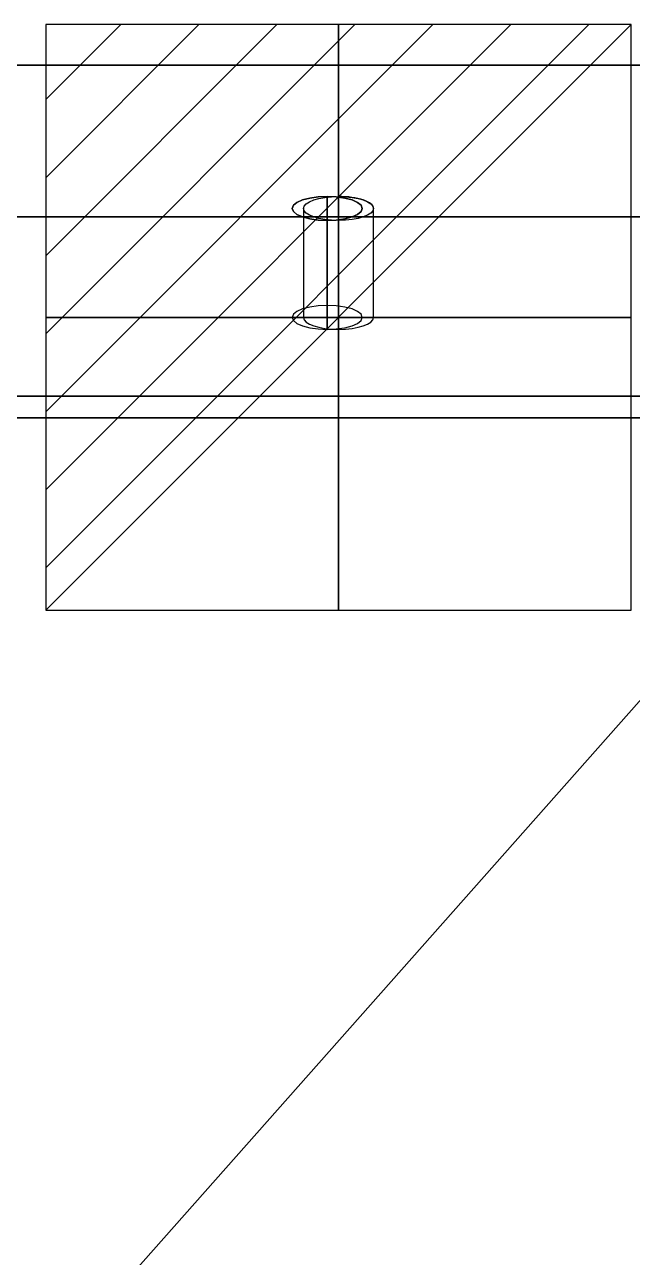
# Model space of a CAD drawing. Header units: millimetres. Extents: x -2 to 771, y -886 to 7.
# Drawn here: x 544.1 to 654.3, y -216 to 7.3 of the extents above; entities that cross this region are included whole.
import ezdxf

# ---------------------------------------------------------------- set-up
doc = ezdxf.new("R2010")
doc.units = ezdxf.units.MM
for name, color, linetype in [('IQ_200_2D', 1, 'Continuous'), ('IQ_200_3D', 1, 'Continuous'), ('IQ_204_2D', 7, 'Continuous'), ('IQ_204_3D', 7, 'Continuous'), ('IQ_CON_ELECTRICITY_INT', 7, 'Continuous')]:
    doc.layers.add(name, color=color, linetype=linetype)

# ---------------------------------------------------------------- blocks, each defined once
blk = doc.blocks.new('*X2')
at = {"color": 0}
for p, q in [((286.774344, 2204.447934), (296.618251, 2214.291842)), ((286.774344, 2205.862148), (295.204037, 2214.291842)), ((286.774344, 2207.276361), (293.789824, 2214.291842)), ((286.774344, 2208.690575), (292.37561, 2214.291842)), ((286.774344, 2210.104788), (290.961397, 2214.291842)), ((286.774344, 2211.519002), (289.547183, 2214.291842)), ((286.774344, 2212.933216), (288.13297, 2214.291842))]:
    blk.add_line(p, q, dxfattribs=at)
blk = doc.blocks.new('ELECTRICITY')
for p, q in [((2.1213, 2.1213), (-2.1213, 2.1213)), ((-2.1213, 2.1213), (-2.1213, -2.1213)), ((-2.1213, -2.1213), (2.1213, 2.1213)), ((2.1213, -2.1213), (2.1213, 2.1213)), ((-2.1213, -2.1213), (2.1213, -2.1213))]:
    blk.add_line(p, q)
at = {"extrusion": (-1, 0, 0)}
for p, q in [((0, -2.1213, 2.1213), (0, 2.1213, 2.1213)), ((0, 2.1213, -2.1213), (0, -2.1213, -2.1213)), ((0, 2.1213, 2.1213), (0, 2.1213, -2.1213)), ((0, 2.1213, -2.1213), (0, -2.1213, 2.1213)), ((0, -2.1213, -2.1213), (0, -2.1213, 2.1213))]:
    blk.add_line(p, q, dxfattribs=at)
at = {"extrusion": (0, -1, 0)}
for p, q in [((2.1213, 0, 2.1213), (-2.1213, 0, 2.1213)), ((-2.1213, 0, -2.1213), (2.1213, 0, -2.1213)), ((-2.1213, 0, 2.1213), (-2.1213, 0, -2.1213)), ((-2.1213, 0, -2.1213), (2.1213, 0, 2.1213)), ((2.1213, 0, -2.1213), (2.1213, 0, 2.1213))]:
    blk.add_line(p, q, dxfattribs=at)
at = {"xscale": 0.4000000000000909, "yscale": 0.4000000000000909, "zscale": 0.4000000000000909}
blk.add_blockref('*X2', (-116.8311, -883.5954), dxfattribs=at)
at = {"extrusion": (-1, 0, 0), "xscale": 0.3999999999999773, "yscale": 0.3999999999999773, "zscale": 0.3999999999999773}
blk.add_blockref('*X2', (-116.8311, -883.5954), dxfattribs=at)
at = {"extrusion": (0, -1, 0), "xscale": 0.4000000000000909, "yscale": 0.4000000000000909, "zscale": 0.4000000000000909}
blk.add_blockref('*X2', (-116.8311, -883.5954), dxfattribs=at)

msp = doc.modelspace()

# ---------------------------------------------------------------- linework, layer by layer
at = {"layer": 'IQ_200_2D'}
for p, q in [((710, 0), (60, 0)), ((594.65, -27.5), (69, -27.5)), ((594.65, -27.5), (69, -27.5)), ((701, -27.5), (607.33, -27.5)), ((701, -27.5), (607.33, -27.5)), ((69, -63.9), (701, -63.9))]:
    msp.add_line(p, q, dxfattribs=at)
at = {"layer": 'IQ_200_3D'}
for points, invisible_edges in [([(767.96, -60, 157), (-2.04, -825, 157), (-2.04, -60, 157), (57.96, 0, 157)], 13), ([(-2.04, -60, 190), (-2.04, -825, 190), (767.96, -60, 190), (57.96, 0, 190)], 14), ([(767.96, -60, 157), (57.96, 0, 157), (707.96, 0, 157)], 13), ([(767.96, -60, 190), (750.38, -17.57, 190), (707.96, 0, 190), (57.96, 0, 190)], 11), ([(-2.04, -825, 157), (767.96, -60, 157), (767.96, -825, 157), (707.96, -885, 157)], 13), ([(767.96, -825, 190), (767.96, -60, 190), (-2.04, -825, 190), (707.96, -885, 190)], 14), ([(37.96, -80, 150), (43.81, -65.86, 150), (57.96, -60, 150), (727.96, -80, 150)], 15), ([(727.96, -80, 150), (57.96, -60, 150), (707.96, -60, 150)], 13), ([(727.96, -845, 150), (37.96, -845, 150), (37.96, -80, 150), (727.96, -80, 150)], 5)]:
    msp.add_3dface(points, dxfattribs=dict(at, invisible_edges=invisible_edges))
for points in [[(707.96, 0, 190), (707.96, 0, 157), (57.96, 0, 157), (57.96, 0, 190)], [(66.96, -27.5, 1470), (66.96, -27.5, 190), (698.96, -27.5, 190), (698.96, -27.5, 1470)], [(698.96, -63.9, 1570), (698.96, -27.5, 1470), (66.96, -27.5, 1470), (66.96, -63.9, 1570)], [(707.96, -60, 157), (707.96, -60, 150), (57.96, -60, 150), (57.96, -60, 157)], [(698.96, -777.1, 1570), (698.96, -63.9, 1570), (66.96, -63.9, 1570), (66.96, -777.1, 1570)]]:
    msp.add_3dface(points, dxfattribs=at)
at = {"layer": 'IQ_204_2D'}
for p, q in [((594.65, -25.96), (594.65, -45.7)), ((607.35, -45.7), (607.35, -25.96)), ((701, -63.9), (69, -777.1))]:
    msp.add_line(p, q, dxfattribs=at)
msp.add_ellipse((601, -25.96), major_axis=(6.35, 0), ratio=0.34202, dxfattribs=at)
for centre, start_param, end_param in [((601, -25.96), 6.283185, 7.853982), ((601, -45.7), 3.141593, 6.283185)]:
    msp.add_ellipse(centre, major_axis=(6.35, 0), ratio=0.34202, start_param=start_param, end_param=end_param, dxfattribs=at)
at = {"layer": 'IQ_204_3D'}
for points, invisible_edges in [([(593.46, -24.88, 1524.2), (592.61, -25.96, 1527.18), (594.47, -24.43, 1522.96)], 3), ([(594.47, -27.5, 1531.4), (594.47, -24.43, 1522.96), (592.61, -25.96, 1527.18)], 15), ([(594.47, -44.16, 1515.78), (593.46, -44.61, 1517.02), (593.46, -24.88, 1524.2), (594.47, -24.43, 1522.96)], 10), ([(594.47, -24.43, 1522.96), (595.78, -24.08, 1522.01), (595.78, -43.82, 1514.83)], 14), ([(603.45, -27.5, 1531.4), (595.78, -24.08, 1522.01), (594.47, -27.5, 1531.4)], 15), ([(594.47, -27.5, 1531.4), (595.78, -24.08, 1522.01), (594.47, -24.43, 1522.96)], 13), ([(595.78, -43.82, 1514.83), (594.47, -44.16, 1515.78), (594.47, -24.43, 1522.96)], 14), ([(595.78, -24.08, 1522.01), (598.96, -23.79, 1521.22), (597.31, -23.87, 1521.42)], 1), ([(603.45, -24.43, 1522.96), (598.96, -23.79, 1521.22), (595.78, -24.08, 1522.01)], 15), ([(597.31, -43.6, 1514.24), (595.78, -24.08, 1522.01), (597.31, -23.87, 1521.42)], 13), ([(595.78, -43.82, 1514.83), (595.78, -24.08, 1522.01), (597.31, -43.6, 1514.24)], 3), ([(603.45, -27.5, 1531.4), (603.45, -24.43, 1522.96), (595.78, -24.08, 1522.01)], 15), ([(597.31, -23.87, 1521.42), (598.96, -23.79, 1521.22), (598.96, -43.53, 1514.03)], 12), ([(597.31, -43.6, 1514.24), (597.31, -23.87, 1521.42), (598.96, -43.53, 1514.03)], 3), ([(598.96, -23.79, 1521.22), (600.6, -23.87, 1521.42), (600.6, -43.6, 1514.24)], 14), ([(598.96, -43.53, 1514.03), (598.96, -23.79, 1521.22), (600.6, -43.6, 1514.24)], 2), ([(598.96, -23.79, 1521.22), (602.13, -24.08, 1522.01), (600.6, -23.87, 1521.42)], 1), ([(602.13, -24.08, 1522.01), (598.96, -23.79, 1521.22), (603.45, -24.43, 1522.96)], 3), ([(600.6, -23.87, 1521.42), (602.13, -43.82, 1514.83), (600.6, -43.6, 1514.24)], 13), ([(602.13, -24.08, 1522.01), (602.13, -43.82, 1514.83), (600.6, -23.87, 1521.42)], 3), ([(602.13, -24.08, 1522.01), (603.45, -44.16, 1515.78), (602.13, -43.82, 1514.83)], 13), ([(602.13, -24.08, 1522.01), (603.45, -24.43, 1522.96), (603.45, -44.16, 1515.78)], 14), ([(604.45, -44.61, 1517.02), (603.45, -44.16, 1515.78), (603.45, -24.43, 1522.96), (604.45, -24.88, 1524.2)], 10), ([(603.45, -24.43, 1522.96), (603.45, -27.5, 1531.4), (605.31, -25.96, 1527.18)], 15), ([(605.31, -25.96, 1527.18), (604.45, -24.88, 1524.2), (603.45, -24.43, 1522.96)], 13), ([(592.61, -25.96, 1527.18), (593.46, -24.88, 1524.2), (592.82, -25.4, 1525.64)], 1), ([(592.61, -25.96, 1527.18), (592.82, -25.4, 1525.64), (592.82, -45.14, 1518.46)], 14), ([(592.82, -45.14, 1518.46), (592.61, -45.7, 1520), (592.61, -25.96, 1527.18)], 14), ([(592.61, -45.7, 1520), (592.82, -26.53, 1528.73), (592.61, -25.96, 1527.18)], 13), ([(592.61, -25.96, 1527.18), (592.82, -26.53, 1528.73), (594.47, -27.5, 1531.4)], 14), ([(592.82, -46.26, 1521.54), (592.82, -26.53, 1528.73), (592.61, -45.7, 1520)], 3), ([(592.82, -25.4, 1525.64), (593.46, -24.88, 1524.2), (593.46, -44.61, 1517.02)], 14), ([(592.82, -25.4, 1525.64), (593.46, -44.61, 1517.02), (592.82, -45.14, 1518.46)], 13), ([(592.82, -46.26, 1521.54), (593.46, -46.78, 1522.98), (593.46, -27.05, 1530.17), (592.82, -26.53, 1528.73)], 10), ([(592.82, -26.53, 1528.73), (593.46, -27.05, 1530.17), (594.47, -27.5, 1531.4)], 12), ([(604.45, -27.05, 1530.17), (605.31, -25.96, 1527.18), (603.45, -27.5, 1531.4)], 3), ([(604.45, -44.61, 1517.02), (604.45, -24.88, 1524.2), (605.09, -45.14, 1518.46)], 3), ([(604.45, -24.88, 1524.2), (605.09, -25.4, 1525.64), (605.09, -45.14, 1518.46)], 14), ([(605.31, -25.96, 1527.18), (605.09, -25.4, 1525.64), (604.45, -24.88, 1524.2)], 12), ([(604.45, -27.05, 1530.17), (605.09, -26.53, 1528.73), (605.31, -25.96, 1527.18)], 12), ([(604.45, -46.78, 1522.98), (605.09, -46.26, 1521.54), (605.09, -26.53, 1528.73), (604.45, -27.05, 1530.17)], 10), ([(605.09, -45.14, 1518.46), (605.09, -25.4, 1525.64), (605.31, -45.7, 1520)], 3), ([(605.31, -45.7, 1520), (605.09, -25.4, 1525.64), (605.31, -25.96, 1527.18)], 13), ([(605.31, -25.96, 1527.18), (605.09, -26.53, 1528.73), (605.09, -46.26, 1521.54)], 14), ([(605.09, -46.26, 1521.54), (605.31, -45.7, 1520), (605.31, -25.96, 1527.18)], 14), ([(593.46, -46.78, 1522.98), (594.47, -47.23, 1524.22), (594.47, -27.5, 1531.4), (593.46, -27.05, 1530.17)], 10), ([(594.47, -47.23, 1524.22), (595.78, -47.58, 1525.17), (595.78, -27.85, 1532.35), (594.47, -27.5, 1531.4)], 10), ([(597.31, -28.06, 1532.95), (598.96, -28.14, 1533.15), (594.47, -27.5, 1531.4)], 14), ([(597.31, -28.06, 1532.95), (594.47, -27.5, 1531.4), (595.78, -27.85, 1532.35)], 1), ([(603.45, -27.5, 1531.4), (594.47, -27.5, 1531.4), (598.96, -28.14, 1533.15)], 15), ([(595.78, -47.58, 1525.17), (597.31, -47.8, 1525.76), (597.31, -28.06, 1532.95), (595.78, -27.85, 1532.35)], 10), ([(598.96, -28.14, 1533.15), (597.31, -28.06, 1532.95), (597.31, -47.8, 1525.76), (598.96, -47.87, 1525.97)], 2), ([(603.45, -27.5, 1531.4), (598.96, -28.14, 1533.15), (600.6, -28.06, 1532.95)], 13), ([(598.96, -47.87, 1525.97), (600.6, -47.8, 1525.76), (600.6, -28.06, 1532.95), (598.96, -28.14, 1533.15)], 2), ([(600.6, -28.06, 1532.95), (602.13, -27.85, 1532.35), (603.45, -27.5, 1531.4)], 12), ([(600.6, -47.8, 1525.76), (602.13, -47.58, 1525.17), (602.13, -27.85, 1532.35), (600.6, -28.06, 1532.95)], 10), ([(602.13, -47.58, 1525.17), (603.45, -47.23, 1524.22), (603.45, -27.5, 1531.4), (602.13, -27.85, 1532.35)], 10), ([(603.45, -47.23, 1524.22), (604.45, -46.78, 1522.98), (604.45, -27.05, 1530.17), (603.45, -27.5, 1531.4)], 10)]:
    msp.add_3dface(points, dxfattribs=dict(at, invisible_edges=invisible_edges))

# ---------------------------------------------------------------- block references
at = {"layer": 'IQ_CON_ELECTRICITY_INT', "xscale": 25, "yscale": 25, "zscale": 25}
msp.add_blockref('ELECTRICITY', (601, -45.7), dxfattribs=at)

doc.saveas('drawing.dxf')
